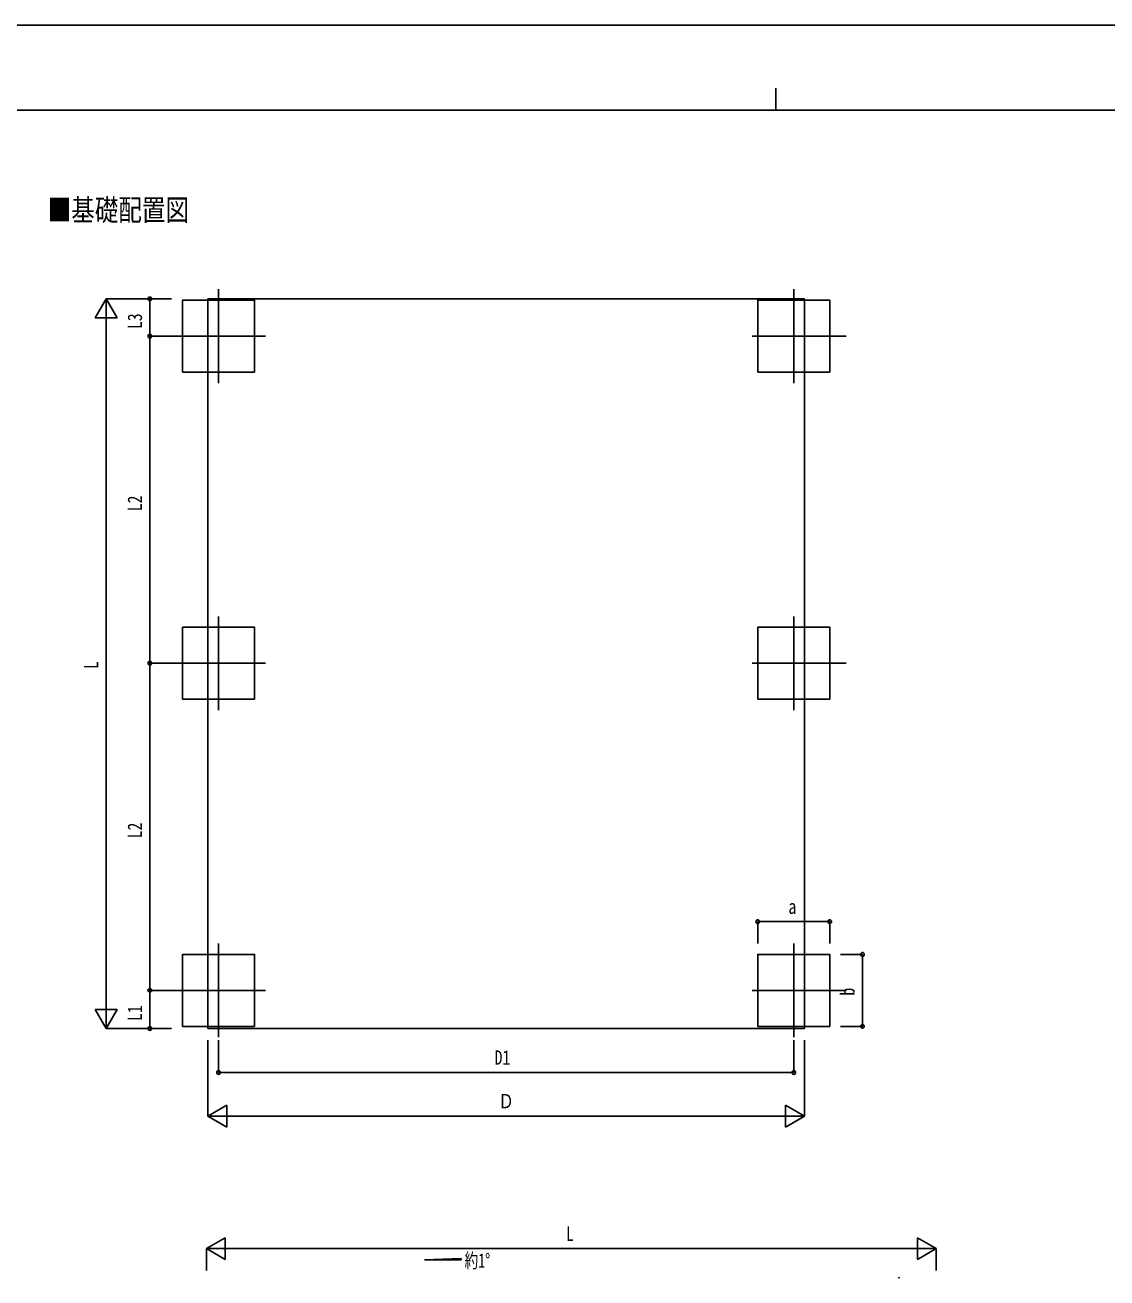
# Model space of a CAD drawing. Units: millimetres, scale not verified. Extents: x -16820 to 16820, y -11880 to 11880.
# Drawn here: x -6902 to 3016, y 390 to 11880 of the extents above; entities that cross this region are included whole.
import ezdxf
from ezdxf.enums import TextEntityAlignment as Align

# ---------------------------------------------------------------- set-up
doc = ezdxf.new("R2010")
doc.units = ezdxf.units.MM
doc.header["$LTSCALE"] = 50
for name, color, linetype in [('0-2_USER1', 3, 'Continuous'), ('0-4_YKK_12', 2, 'Continuous'), ('0-5_YKK_13', 4, 'Continuous'), ('0-6_YKK_A1', 4, 'Continuous'), ('0-7_YKK_D', 6, 'Continuous'), ('0-8_YKK_ZWAK', 7, 'Continuous')]:
    doc.layers.add(name, color=color, linetype=linetype)
doc.styles.add('ＭＳ ゴシック', font='')
doc.styles.get('ＭＳ ゴシック').set_extended_font_data('MS Gothic')

msp = doc.modelspace()

# ---------------------------------------------------------------- linework, layer by layer
at = {"layer": '0-4_YKK_12'}
for p, q in [((-5128.15, 9457.03), (-5128.15, 8597.03)), ((144.85, 9457.03), (144.85, 8597.03)), ((-4698.15, 9027.03), (-5558.15, 9027.03)), ((-235.15, 9027.03), (624.85, 9027.03)), ((-5128.15, 6457.03), (-5128.15, 5597.03)), ((144.85, 6457.03), (144.85, 5597.03)), ((-4698.15, 6027.03), (-5558.15, 6027.03)), ((-235.15, 6027.03), (624.85, 6027.03)), ((-5128.15, 3457.03), (-5128.15, 2597.03)), ((144.85, 3457.03), (144.85, 2597.03)), ((-4698.15, 3027.03), (-5558.15, 3027.03)), ((-235.15, 3027.03), (624.85, 3027.03))]:
    msp.add_line(p, q, dxfattribs=at)
at = {"layer": '0-5_YKK_13'}
msp.add_line((1105.81, 390.48), (1114.35, 390.48), dxfattribs=at)
for centre, start, end in [((1105.81, 389.48), 90, 178.60509), ((1114.35, 389.48), 1.39491, 90)]:
    msp.add_arc(centre, 1, start, end, dxfattribs=at)
at = {"layer": '0-6_YKK_A1'}
for p, q in [((-5226.65, 9368.67), (-5226.65, 2677.23)), ((-5226.65, 2677.23), (243.35, 2677.23)), ((-3240.67, 554.82), (-2904.67, 567.24)), ((-2904.67, 554.82), (-3240.67, 554.82)), ((-2904.67, 567.24), (-2904.67, 554.82))]:
    msp.add_line(p, q, dxfattribs=at)
for points in [[(-4798.15, 8697.03), (-4798.15, 9357.03), (-5458.15, 9357.03), (-5458.15, 8697.03)], [(-185.15, 8697.03), (-185.15, 9357.03), (474.85, 9357.03), (474.85, 8697.03)], [(-4798.15, 5697.03), (-4798.15, 6357.03), (-5458.15, 6357.03), (-5458.15, 5697.03)], [(-185.15, 5697.03), (-185.15, 6357.03), (474.85, 6357.03), (474.85, 5697.03)], [(-4798.15, 2697.03), (-4798.15, 3357.03), (-5458.15, 3357.03), (-5458.15, 2697.03)], [(-185.15, 2697.03), (-185.15, 3357.03), (474.85, 3357.03), (474.85, 2697.03)]]:
    msp.add_lwpolyline(points, close=True, dxfattribs=at)
msp.add_lwpolyline([(-5226.65, 9368.67), (243.35, 9368.67), (243.35, 2677.23)], dxfattribs=at)
at = {"layer": '0-7_YKK_D'}
for p, q in [((-6158.15, 9368.67), (-6258.15, 9195.46)), ((-5558.15, 9368.67), (-6159.15, 9368.67)), ((-6158.15, 9368.67), (-6058.15, 9195.46)), ((-6158.15, 9368.67), (-6158.15, 9022.26)), ((-5558.15, 9368.67), (-5759.15, 9368.67)), ((-5758.15, 9368.67), (-5758.15, 9027.03)), ((-6258.15, 9195.46), (-6058.15, 9195.46)), ((-6158.15, 2877.23), (-6158.15, 9168.67)), ((-5558.15, 9027.03), (-5759.15, 9027.03)), ((-5559.15, 9027.03), (-5759.15, 9027.03)), ((-5758.15, 6027.03), (-5758.15, 9027.03)), ((-5559.15, 6027.03), (-5759.15, 6027.03)), ((-5559.15, 6027.03), (-5759.15, 6027.03)), ((-5758.15, 3027.03), (-5758.15, 6027.03)), ((-185.15, 3457.03), (-185.15, 3658.03)), ((-185.15, 3657.03), (474.85, 3657.03)), ((474.85, 3457.03), (474.85, 3658.03)), ((574.85, 3357.03), (775.85, 3357.03)), ((774.85, 2697.03), (774.85, 3357.03)), ((-6158.15, 2677.23), (-6158.15, 3023.64)), ((-5558.15, 3027.03), (-5759.15, 3027.03)), ((-5558.15, 3027.03), (-5759.15, 3027.03)), ((-5758.15, 2677.23), (-5758.15, 3027.03)), ((-6158.15, 2677.23), (-6258.15, 2850.43)), ((-6058.15, 2850.43), (-6258.15, 2850.43)), ((-6158.15, 2677.23), (-6058.15, 2850.43)), ((-5558.15, 2677.23), (-6159.15, 2677.23)), ((-5558.15, 2677.23), (-5759.15, 2677.23)), ((574.85, 2697.03), (775.85, 2697.03)), ((-5226.65, 2569.84), (-5226.65, 1872.3)), ((-5128.15, 2569.84), (-5128.15, 2272.3)), ((144.85, 2569.84), (144.85, 2272.3)), ((243.35, 2569.84), (243.35, 1872.3)), ((-5128.15, 2273.3), (144.85, 2273.3)), ((-5226.65, 1873.3), (-5053.45, 1973.3)), ((-5053.45, 1773.3), (-5053.45, 1973.3)), ((243.35, 1873.3), (70.14, 1973.3)), ((70.14, 1973.3), (70.14, 1773.3)), ((-5226.65, 1873.3), (-5053.45, 1773.3)), ((-5226.65, 1873.3), (-4880.24, 1873.3)), ((43.35, 1873.3), (-5026.65, 1873.3)), ((243.35, 1873.3), (-103.06, 1873.3)), ((243.35, 1873.3), (70.14, 1773.3)), ((-5239.72, 658.18), (-5066.52, 758.18)), ((-5066.52, 558.18), (-5066.52, 758.18)), ((1451.72, 658.18), (1278.51, 758.18)), ((1278.51, 758.18), (1278.51, 558.18)), ((-5239.72, 458.18), (-5239.72, 659.18)), ((-5239.72, 658.18), (-5066.52, 558.18)), ((-5239.72, 658.18), (-4893.31, 658.18)), ((1251.72, 658.18), (-5039.72, 658.18)), ((1451.72, 658.18), (1105.3, 658.18)), ((1451.72, 658.18), (1278.51, 558.18)), ((1451.72, 458.18), (1451.72, 659.18))]:
    msp.add_line(p, q, dxfattribs=at)
for centre in [(-5758.15, 9368.67), (-5758.15, 9027.03), (-5758.15, 9027.03), (-5758.15, 6027.03), (-5758.15, 6027.03), (-185.15, 3657.03), (474.85, 3657.03), (774.85, 3357.03), (-5758.15, 3027.03), (-5758.15, 3027.03), (-5758.15, 2677.23), (774.85, 2697.03), (-5128.15, 2273.3), (144.85, 2273.3)]:
    msp.add_circle(centre, 17, dxfattribs=at)
at = {"layer": '0-8_YKK_ZWAK'}
for p, q in [((-19.92, 11300), (-19.92, 11100)), ((15580.08, 11100), (-15619.92, 11100))]:
    msp.add_line(p, q, dxfattribs=at)
msp.add_lwpolyline([(-16820, -11880), (16820, -11880), (16820, 11880), (-16820, 11880)], close=True, dxfattribs=at)

# ---------------------------------------------------------------- texts
at = {"layer": '0-2_USER1', "style": 'ＭＳ ゴシック', "width": 0.8}
msp.add_text('■基礎配置図', height=197.9, dxfattribs=at).set_placement((-6694.69, 10025.87), align=Align.BOTTOM_LEFT)
at = {"layer": '0-6_YKK_A1', "style": 'ＭＳ ゴシック', "width": 0.7}
msp.add_text('約1°', height=132, dxfattribs=at).set_placement((-2872.98, 442.85), align=Align.BOTTOM_LEFT)
at = {"layer": '0-7_YKK_D', "style": 'ＭＳ ゴシック', "width": 0.8}
for s, p in [('L3', (-5790.15, 9092.25)), ('L2', (-5790.15, 7421.43)), ('L', (-6190.15, 5974.95)), ('L2', (-5790.15, 4421.43)), ('b', (742.85, 2979.03)), ('L1', (-5790.15, 2746.53))]:
    msp.add_text(s, height=132, rotation=90, dxfattribs=at).set_placement(p, align=Align.BOTTOM_LEFT)
for s, p in [('a', (96.85, 3689.03)), ('D1', (-2597.25, 2305.3)), ('Ｄ', (-2563.65, 1905.3)), ('L', (-1942, 690.18))]:
    msp.add_text(s, height=132, dxfattribs=at).set_placement(p, align=Align.BOTTOM_LEFT)

doc.saveas('drawing.dxf')
